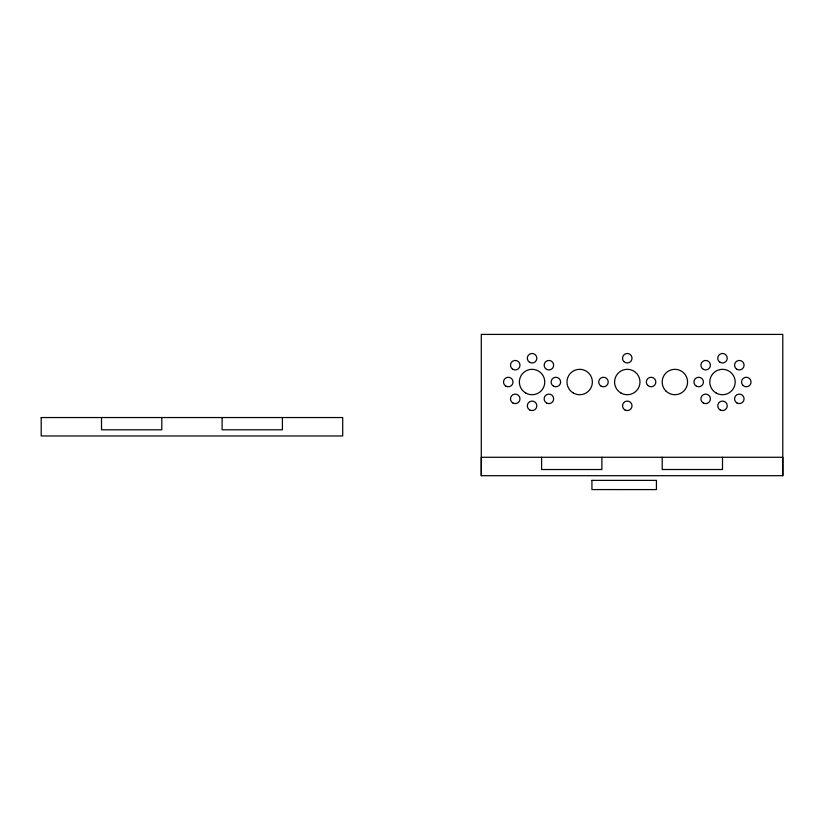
<?xml version="1.0" encoding="UTF-8"?>
<svg xmlns="http://www.w3.org/2000/svg" width="824" height="824" viewBox="0 0 824 824"><rect width="100%" height="100%" fill="white"/><g stroke="black" fill="none" stroke-linecap="round" stroke-linejoin="round"><path stroke-width="1.24" d="M101.507 417.541L101.507 429.809L161.803 429.809L161.803 417.541M222.099 417.541L222.099 429.798L282.405 429.798L282.405 417.541M481.288 475.695L481.288 457.269L782.8 457.269L782.8 475.695L481.288 475.695L481.288 334.41L782.79 334.41L782.79 475.695M541.595 457.269L541.595 469.526L601.891 469.526L601.891 457.269M662.197 457.269L662.197 469.515L722.494 469.526L722.494 457.269M41.2 417.541L41.2 435.968L342.712 435.968L342.702 417.541L41.2 417.541M591.931 480.371L591.931 489.58L656.429 489.59L656.429 480.371L591.931 480.371M742.929 385.385A4.759 4.759 0 0 0 750.891 383.253A4.759 4.759 0 0 0 745.061 377.423A4.759 4.759 0 0 0 742.929 385.385M512.858 369.317A4.759 4.759 0 0 0 519.995 365.187A4.759 4.759 0 0 0 512.858 361.067A4.759 4.759 0 0 0 512.858 369.317M736.944 402.977A4.759 4.759 0 0 0 744.082 398.847A4.759 4.759 0 0 0 736.944 394.727A4.759 4.759 0 0 0 736.944 402.977M623.912 361.582A4.759 4.759 0 0 0 631.874 359.449A4.759 4.759 0 0 0 626.044 353.62A4.759 4.759 0 0 0 623.912 361.582M736.944 369.317A4.759 4.759 0 0 0 744.082 365.187A4.759 4.759 0 0 0 736.944 361.067A4.759 4.759 0 0 0 736.944 369.317M703.284 369.317A4.759 4.759 0 0 0 710.422 365.187A4.759 4.759 0 0 0 703.284 361.067A4.759 4.759 0 0 0 703.284 369.317M624.901 409.94A4.759 4.759 0 0 0 632.039 405.82A4.759 4.759 0 0 0 624.901 401.7A4.759 4.759 0 0 0 624.901 409.94M720.114 409.94A4.759 4.759 0 0 0 727.252 405.82A4.759 4.759 0 0 0 720.114 401.7A4.759 4.759 0 0 0 720.114 409.94M720.114 362.344A4.759 4.759 0 0 0 727.252 358.213A4.759 4.759 0 0 0 720.114 354.093A4.759 4.759 0 0 0 720.114 362.344M525.722 393.017A12.69 12.69 0 0 0 544.767 382.017A12.69 12.69 0 0 0 525.722 371.027A12.69 12.69 0 0 0 525.722 393.017M553.491 386.147A4.759 4.759 0 0 0 560.629 382.017A4.759 4.759 0 0 0 553.491 377.897A4.759 4.759 0 0 0 553.491 386.147M546.518 402.977A4.759 4.759 0 0 0 553.666 398.847A4.759 4.759 0 0 0 546.518 394.727A4.759 4.759 0 0 0 546.518 402.977M529.688 409.94A4.759 4.759 0 0 0 536.836 405.82A4.759 4.759 0 0 0 529.688 401.7A4.759 4.759 0 0 0 529.688 409.94M512.858 402.977A4.759 4.759 0 0 0 519.995 398.847A4.759 4.759 0 0 0 512.858 394.727A4.759 4.759 0 0 0 512.858 402.977M505.885 386.147A4.759 4.759 0 0 0 513.033 382.017A4.759 4.759 0 0 0 505.885 377.897A4.759 4.759 0 0 0 505.885 386.147M529.688 362.344A4.759 4.759 0 0 0 536.836 358.213A4.759 4.759 0 0 0 529.688 354.093A4.759 4.759 0 0 0 529.688 362.344M545.539 368.555A4.759 4.759 0 0 0 553.501 366.423A4.759 4.759 0 0 0 547.672 360.593A4.759 4.759 0 0 0 545.539 368.555M573.329 393.017A12.69 12.69 0 0 0 592.374 382.017A12.69 12.69 0 0 0 573.329 371.027A12.69 12.69 0 0 0 573.329 393.017M601.098 386.147A4.759 4.759 0 0 0 608.236 382.017A4.759 4.759 0 0 0 601.098 377.897A4.759 4.759 0 0 0 601.098 386.147M620.936 393.017A12.69 12.69 0 0 0 639.98 382.017A12.69 12.69 0 0 0 620.936 371.027A12.69 12.69 0 0 0 620.936 393.017M647.716 385.385A4.759 4.759 0 0 0 655.677 383.253A4.759 4.759 0 0 0 649.848 377.423A4.759 4.759 0 0 0 647.716 385.385M703.284 402.977A4.759 4.759 0 0 0 710.422 398.847A4.759 4.759 0 0 0 703.284 394.727A4.759 4.759 0 0 0 703.284 402.977M665.905 390.998A12.69 12.69 0 0 0 687.144 385.302A12.69 12.69 0 0 0 671.601 369.76A12.69 12.69 0 0 0 665.905 390.998M716.138 393.017A12.69 12.69 0 0 0 735.183 382.017A12.69 12.69 0 0 0 716.138 371.027A12.69 12.69 0 0 0 716.138 393.017M696.311 386.147A4.759 4.759 0 0 0 703.449 382.017A4.759 4.759 0 0 0 696.311 377.897A4.759 4.759 0 0 0 696.311 386.147"/></g></svg>
